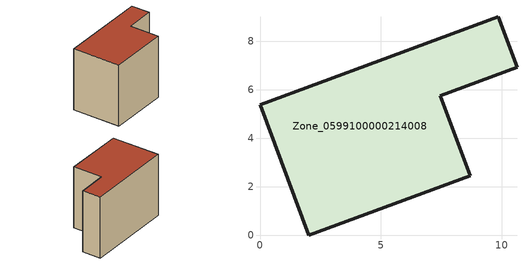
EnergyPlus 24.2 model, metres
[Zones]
Zone_0599100000214008
 floor ground (C_G): 0,5.39 9.84,9.01 10.62,6.94 7.45,5.75 8.69,2.44 2.02,0 z0
 wall outside (C_F): 2.02,0 8.69,2.44 7.45,5.75 10.62,6.94 9.84,9.01 0,5.39 2.02,0 z0:7.44
 roof outside (C_R): 9.84,9.01 0,5.39 2.02,0 8.69,2.44 7.45,5.75 10.62,6.94 z7.44
[BUILDING]
Pand.0599100000214008: North Axis=0; Terrain=City; Loads Convergence Tolerance Value=0.04; Temperature Convergence Tolerance Value=0.4; Solar Distribution=FullExterior; Maximum Number of Warmup Days=25; Minimum Number of Warmup Days=1
[Site:Location]
Rotterdam.The.Hague.AP_ZH_NLD Design_Conditions: Latitude=51.96; Longitude=4.45; Time Zone=1; Elevation=-4.5
[SITE:GROUNDTEMPERATURE:BUILDINGSURFACE]
18, 18, 18, 18, 18, 18, 18, 18, 18, 18, 18, 18
[MATERIAL] Thermal Absorptance=0.9; Solar Absorptance=0.7; Visible Absorptance=0.7
Name | Roughness | Thickness | Conductivity | Density | Specific Heat
G.TI.1946 | MediumSmooth | 0.15 | 1 | 540 | 1210
F.TI.1946 | Rough | 0.3 | 0.857143 | 1920 | 840
R.TI.1946 | MediumRough | 0.2 | 0.1 | 1500 | 1000
[CONSTRUCTION]
C_G: G.TI.1946
C_F: F.TI.1946
C_R: R.TI.1946
[ZONE]
Zone_0599100000214008: Type=1; Multiplier=1; Ceiling Height=Autocalculate; Volume=Autocalculate; Floor Area=autocalculate; Part of Total Floor Area=Yes
[ZONEINFILTRATION:DESIGNFLOWRATE]
Infil_Zone_0599100000214008: Zone or ZoneList or Space or SpaceList=Zone_0599100000214008; Schedule=AlwaysOn; Design Flow Rate Calculation Method=Flow/Area; Flow Rate per Floor Area=0.003; Constant Term Coefficient=1; Temperature Term Coefficient=0; Velocity Term Coefficient=0; Velocity Squared Term Coefficient=0
[HVACTEMPLATE:ZONE:IDEALLOADSAIRSYSTEM]
Zone_0599100000214008: Maximum Heating Supply Air Temperature=50; Minimum Cooling Supply Air Temperature=13; Maximum Heating Supply Air Humidity Ratio=0.0156; Minimum Cooling Supply Air Humidity Ratio=0.0077; Heating Limit=NoLimit; Cooling Limit=NoLimit; Dehumidification Control Type=ConstantSensibleHeatRatio; Cooling Sensible Heat Ratio=0.7; Dehumidification Setpoint=60; Humidification Control Type=None; Humidification Setpoint=30; Outdoor Air Method=None; Outdoor Air Flow Rate per Person=0.00944; Outdoor Air Flow Rate per Zone Floor Area=0; Outdoor Air Flow Rate per Zone=0; Demand Controlled Ventilation Type=None; Outdoor Air Economizer Type=NoEconomizer; Heat Recovery Type=None; Sensible Heat Recovery Effectiveness=0.7; Latent Heat Recovery Effectiveness=0.65
[ZONECONTROL:THERMOSTAT]
ThermostatControl_Zone_0599100000214008: Zone or ZoneList=Zone_0599100000214008; Control Type Schedule=DualSetpointControlType; Control 1=Thermostat_Zone_0599100000214008; Temperature Difference Between Cutout And Setpoint=0
[THERMOSTATSETPOINT:DUALSETPOINT]
Thermostat_Zone_0599100000214008: Heating Setpoint Temperature Schedule=HeatingSetpoint_Zone_0599100000214008; Cooling Setpoint Temperature Schedule=CoolingSetpoint_Zone_0599100000214008
[SCHEDULE:COMPACT]
HeatingSetpoint_Zone_0599100000214008: Through: 12/31, For: AllDays, Until: 24:00, 21
CoolingSetpoint_Zone_0599100000214008: Through: 12/31, For: AllDays, Until: 24:00, 24
DualSetpointControlType: Through: 12/31, For: AllDays, Until: 24:00, 4
AlwaysOn: Through: 12/31, For: AllDays, Until: 24:00, 1
